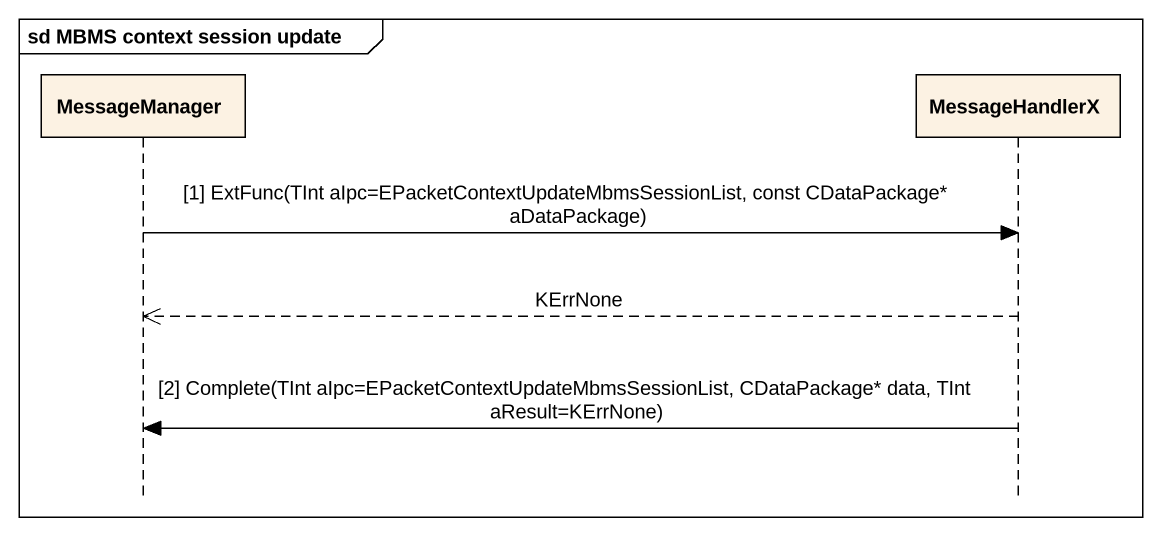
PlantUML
@startuml
mainframe sd MBMS context session update
hide footbox
participant MessageManager
participant MessageHandlerX

MessageManager -> MessageHandlerX : [1] ExtFunc(TInt aIpc=EPacketContextUpdateMbmsSessionList, const CDataPackage* aDataPackage)
MessageHandlerX -->> MessageManager : KErrNone
MessageHandlerX -> MessageManager : [2] Complete(TInt aIpc=EPacketContextUpdateMbmsSessionList, CDataPackage* data, TInt aResult=KErrNone)
@enduml
